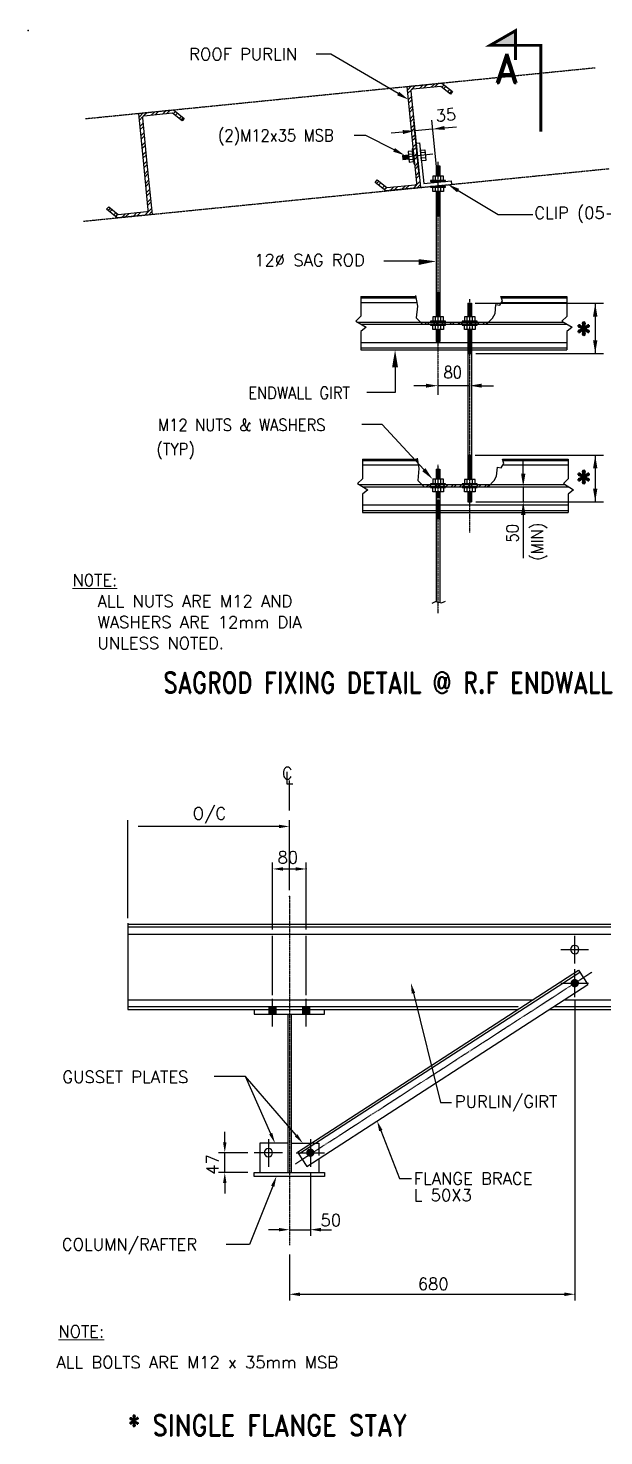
# Model space of a CAD drawing. Header units: inches. Extents: x 3340 to 8649, y 25316 to 28904.
# Drawn here: x 3340 to 4300, y 25316 to 27664 of the extents above; entities that cross this region are included whole.
import ezdxf
from ezdxf.enums import TextEntityAlignment as Align

# ---------------------------------------------------------------- set-up
doc = ezdxf.new("R2010")
doc.units = ezdxf.units.IN
doc.header["$MEASUREMENT"] = 0
for name, pattern in [('CENTER', [2, 1.25, -0.25, 0.25, -0.25]), ('HIDDEN', [0.375, 0.25, -0.125]), ('HIDDEN2', [0.1875, 0.125, -0.0625])]:
    doc.linetypes.add(name, pattern=pattern)
for name, color, linetype in [('DIM', 7, 'Continuous'), ('FRAMES', 2, 'Continuous'), ('M', 7, 'Continuous'), ('MISCEL', 7, 'Continuous'), ('secondary', 7, 'Continuous')]:
    doc.layers.add(name, color=color, linetype=linetype)
doc.layers.add('TEXT', color=2, linetype='Continuous', lineweight=0)
doc.styles.add('ROMAND', font='ROMAND', dxfattribs={"height": 3})

# ---------------------------------------------------------------- blocks, each defined once
blk = doc.blocks.new('*X10')
at = {"color": 0}
for p, q in [((88.86, 209.77), (89.49, 210.41)), ((88.9, 209.29), (89.39, 209.78)), ((89.51, 209.9), (90.08, 210.47)), ((90.71, 210.03), (91.26, 210.58)), ((91.3, 210.09), (91.85, 210.64)), ((92.47, 210.21), (93.03, 210.76)), ((93.06, 210.27), (93.62, 210.82)), ((94.1, 210.25), (94.45, 210.6)), ((94.4, 210.01), (94.75, 210.36)), ((94.98, 209.53), (95.33, 209.89)), ((95.28, 209.3), (95.63, 209.65)), ((89, 208.32), (89.45, 208.78)), ((89.05, 207.84), (89.5, 208.29)), ((89.14, 206.88), (89.6, 207.33)), ((89.19, 206.4), (89.64, 206.85)), ((89.29, 205.43), (89.74, 205.88)), ((89.34, 204.95), (89.79, 205.4)), ((89.43, 203.99), (89.89, 204.44)), ((89.48, 203.5), (89.93, 203.95)), ((89.58, 202.54), (90.03, 202.99)), ((89.63, 202.06), (90.08, 202.51)), ((89.72, 201.09), (90.17, 201.54)), ((89.77, 200.61), (90.22, 201.06)), ((89.87, 199.65), (90.32, 200.1)), ((89.92, 199.16), (90.37, 199.62)), ((90.01, 198.2), (90.46, 198.65)), ((90.06, 197.72), (90.51, 198.17)), ((90.16, 196.75), (90.61, 197.2)), ((90.21, 196.27), (90.66, 196.72)), ((84.11, 195.48), (84.46, 195.83)), ((84.4, 195.24), (84.75, 195.59)), ((84.99, 194.77), (85.34, 195.12)), ((85.28, 194.53), (85.63, 194.88)), ((86.21, 194.4), (86.77, 194.95)), ((86.8, 194.46), (87.35, 195.01)), ((87.98, 194.58), (88.53, 195.13)), ((88.57, 194.64), (89.12, 195.19)), ((89.75, 194.75), (90.75, 195.76)), ((90.34, 194.81), (90.8, 195.28))]:
    blk.add_line(p, q, dxfattribs=at)
blk = doc.blocks.new('*X9')
at = {"color": 0}
for p, q in [((-16.68, 145.07), (-16.6, 145.15)), ((-15.93, 144.76), (-15.54, 145.15)), ((-15.4, 144.76), (-15.01, 145.15)), ((-14.34, 144.76), (-13.96, 145.14)), ((-13.81, 144.76), (-13.43, 145.14)), ((-12.75, 144.76), (-12.37, 145.14)), ((-12.22, 144.76), (-11.83, 145.15)), ((-11.16, 144.76), (-10.77, 145.15)), ((-10.63, 144.76), (-10.24, 145.15)), ((-9.57, 144.76), (-9.18, 145.15)), ((-9.04, 144.76), (-8.65, 145.15)), ((-7.98, 144.76), (-7.6, 145.14)), ((-7.45, 144.76), (-7.07, 145.14)), ((-6.39, 144.76), (-6.01, 145.14)), ((-5.86, 144.76), (-5.47, 145.15)), ((-4.8, 144.76), (-4.41, 145.15)), ((-4.27, 144.76), (-3.88, 145.15))]:
    blk.add_line(p, q, dxfattribs=at)

msp = doc.modelspace()

# ---------------------------------------------------------------- linework, layer by layer
at = {"color": 7}
for p, q in [((3844.8, 27620.4), (3820.3, 27620.4)), ((3956.8, 27554.9), (3844.8, 27620.4)), ((3903, 27485.2), (3883.3, 27485.2)), ((3950, 27461), (3903, 27485.2)), ((3964.3, 27451.5), (3974.1, 27452.5)), ((3964.9, 27445.2), (3974.7, 27446.2)), ((4056.8, 27393.1), (4123.8, 27353)), ((4123.8, 27353), (4181.5, 27353)), ((3929.9, 27003.1), (3896.3, 27003.1)), ((3999.6, 26927.5), (3929.9, 27003.1))]:
    msp.add_line(p, q, dxfattribs=at)
at = {"color": 7, "linetype": 'ByBlock'}
for p, q in [((3992, 27419.1), (3983.2, 27507.6)), ((4021.7, 27422.1), (4012.8, 27510.6)), ((4034.2, 27497.6), (4054.1, 27499.6)), ((3964.8, 27490.7), (3944.9, 27488.7)), ((4014.3, 27495.6), (3984.7, 27492.7)), ((4014.3, 27495.6), (3984.7, 27492.7)), ((4085.2, 27205), (4299.3, 27205)), ((4285.5, 27205), (4285.5, 27121.5)), ((4086.5, 27121.5), (4299.3, 27121.5)), ((4023.2, 27078.7), (4023.2, 27052.6)), ((4003.2, 27067.6), (3983.2, 27067.6)), ((4076, 27067.6), (4023.2, 27067.6)), ((4076, 27067.6), (4023.2, 27067.6)), ((4076, 27068.1), (4076, 27052.6)), ((4096, 27067.6), (4116, 27067.6)), ((4085.2, 26951.6), (4299.3, 26951.6)), ((4165.4, 26921.1), (4165.4, 26943.1)), ((4285.5, 26951.6), (4285.5, 26874)), ((4145.4, 26899.1), (4181.9, 26899.1)), ((4165.4, 26899.1), (4165.4, 26874)), ((4165.4, 26899.1), (4165.4, 26874)), ((4086.5, 26874), (4181.9, 26874)), ((4086.5, 26874), (4299.3, 26874)), ((4165.4, 26852), (4165.4, 26779.8))]:
    msp.add_line(p, q, dxfattribs=at)
for p, q in [((3969.2, 27449.5), (4014.8, 27454.1)), ((3986.7, 27472), (3992.7, 27472.6)), ((3986.7, 27472), (3994.1, 27398.2)), ((3992.7, 27472.6), (3999.5, 27404.8)), ((3999.5, 27404.8), (4045.1, 27409.3)), ((4045.1, 27409.3), (4045.7, 27403.4)), ((3994.1, 27398.2), (4045.7, 27403.4))]:
    msp.add_line(p, q)
at = {"color": 7}
msp.add_lwpolyline([(4013.3, 26704.9), (4018.9, 26707.7), (4029.2, 26705.6), (4035.6, 26708.1)], dxfattribs=at)
msp.add_point((3339.8, 27660.1))
at = {"color": 7, "linetype": 'Continuous'}
msp.add_solid([(4110.2, 27635.4), (4152.5, 27659.8), (4152.5, 27635.4)], dxfattribs=at)
at = {"color": 7}
for points in [[(3958.5, 27557.8), (3955.1, 27552), (3974.1, 27544.8)], [(3951.5, 27464), (3948.5, 27458), (3967.8, 27451.9)], [(4055.1, 27390.2), (4058.5, 27396), (4039.7, 27403.4)], [(4002.3, 26930), (3996.9, 26925), (4014.5, 26911.4)]]:
    msp.add_solid(points, dxfattribs=at)
at = {"color": 7, "linetype": 'ByBlock'}
for points in [[(4033.9, 27500.9), (4034.6, 27494.3), (4014.3, 27495.6)], [(3964.4, 27494), (3965.1, 27487.4), (3984.7, 27492.7)], [(4281.8, 27183), (4289.1, 27183), (4285.5, 27205)], [(4281.8, 27143.5), (4289.1, 27143.5), (4285.5, 27121.5)], [(4003.2, 27070.9), (4003.2, 27064.3), (4023.2, 27067.6)], [(4096, 27070.9), (4096, 27064.3), (4076, 27067.6)], [(4281.8, 26929.6), (4289.1, 26929.6), (4285.5, 26951.6)], [(4161.8, 26921.1), (4169.1, 26921.1), (4165.4, 26899.1)], [(4281.8, 26896), (4289.1, 26896), (4285.5, 26874)], [(4161.8, 26852), (4169.1, 26852), (4165.4, 26874)]]:
    msp.add_solid(points, dxfattribs=at)
at = {"layer": 'DEFPOINTS', "color": 0, "linetype": 'ByBlock'}
for p in [(3984.7, 27492.7), (4023.2, 27407.2), (3993.5, 27404.2), (4128.9, 27146.5), (4285.5, 27121.5), (4023.2, 27093.7), (4076, 27083.1), (4023.2, 27067.6), (4128.9, 26899.1), (4079.2, 26874), (4165.4, 26874), (4285.5, 26874)]:
    msp.add_point(p, dxfattribs=at)
at = {"layer": 'DIM', "color": 7}
for p, q in [((3991, 27275.1), (3933, 27275.1)), ((3951.7, 27098.4), (3951.7, 27056.5)), ((3951.7, 27056.5), (3904.5, 27056.5))]:
    msp.add_line(p, q, dxfattribs=at)
at = {"layer": 'DIM', "linetype": 'ByBlock'}
for p, q in [((3505.9, 26179.4), (3505.9, 26342.8)), ((3757.9, 26332.3), (3523.4, 26332.3)), ((3775.4, 26226.1), (3775.4, 26342.8)), ((3775.4, 26226.1), (3775.4, 26342.8)), ((3747.4, 26160.6), (3747.4, 26271.9)), ((3764.9, 26261.4), (3785.9, 26261.4)), ((3803.4, 26160.6), (3803.4, 26271.9)), ((4251.4, 26043.6), (4251.4, 25541.4)), ((3667.7, 25805.6), (3667.7, 25823.1)), ((3706.2, 25788.1), (3657.2, 25788.1)), ((3667.7, 25754.9), (3667.7, 25788.1)), ((3706.1, 25754.9), (3657.2, 25754.9)), ((3810.4, 25753.8), (3810.4, 25649.1)), ((3667.7, 25737.4), (3667.7, 25719.9)), ((3757.9, 25659.6), (3740.4, 25659.6)), ((3775.4, 25659.6), (3810.4, 25659.6)), ((3827.9, 25659.6), (3845.4, 25659.6)), ((3775.4, 25618.2), (3775.4, 25541.4)), ((3792.9, 25551.9), (4233.9, 25551.9))]:
    msp.add_line(p, q, dxfattribs=at)
at = {"layer": 'DIM', "linetype": 'CENTER'}
msp.add_line((3785.6, 25769.5), (4280, 26089.4), dxfattribs=at)
at = {"layer": 'DIM'}
for p, q in [((3982.3, 26054.1), (4027.7, 25871.8)), ((3702.5, 25915.1), (3650.2, 25915.1)), ((3744.4, 25819.8), (3702.5, 25915.1)), ((3786.6, 25817.1), (3702.5, 25915.1)), ((4027.7, 25871.8), (4045.9, 25871.8)), ((3928, 25824.9), (3959.3, 25745.2)), ((3959.3, 25745.2), (3979.2, 25745.2)), ((3747.7, 25732.2), (3709.2, 25635))]:
    msp.add_line(p, q, dxfattribs=at)
at = {"layer": 'DIM', "color": 7, "linetype": 'CENTER'}
for points in [[(4023.2, 27441.2), (4023.2, 27077.2)], [(4076, 27212), (4076, 26822.5)], [(4023.2, 26935.5), (4023.2, 26687.9)]]:
    msp.add_lwpolyline(points, dxfattribs=at)
at = {"layer": 'DIM'}
for points in [[(3775.4, 26358.9), (3775.4, 26408.7)], [(3747.4, 26050.7), (3747.4, 26126.9), (3747.4, 26150.1)], [(3803.4, 26050.7), (3803.4, 26126.9), (3803.4, 26150.1)], [(3709.2, 25635), (3670, 25635)]]:
    msp.add_lwpolyline(points, dxfattribs=at)
at = {"layer": 'DIM', "linetype": 'CENTER'}
msp.add_lwpolyline([(3775.4, 26215.6), (3775.4, 25633.6)], dxfattribs=at)
at = {"layer": 'DIM', "linetype": 'ByBlock'}
for p in [(3803.4, 26261.4), (3775.4, 26215.6), (3775.4, 26215.6), (3667.7, 25788.1), (3810.4, 25659.6), (4251.4, 25551.9)]:
    msp.add_point(p, dxfattribs=at)
at = {"layer": 'DIM', "color": 7}
for points in [[(3990.8, 27278.7), (3991.2, 27269), (4020, 27275.1)], [(3956.5, 27098.4), (3946.8, 27098.4), (3951.7, 27127.5)]]:
    msp.add_solid(points, dxfattribs=at)
at = {"layer": 'DIM', "linetype": 'ByBlock'}
for points in [[(3757.9, 26335.2), (3757.9, 26329.4), (3775.4, 26332.3)], [(3764.9, 26264.3), (3764.9, 26258.5), (3747.4, 26261.4)], [(3785.9, 26264.3), (3785.9, 26258.5), (3803.4, 26261.4)], [(3664.8, 25805.6), (3670.6, 25805.6), (3667.7, 25788.1)], [(3664.8, 25737.4), (3670.6, 25737.4), (3667.7, 25754.9)], [(3757.9, 25662.6), (3757.9, 25656.7), (3775.4, 25659.6)], [(3827.9, 25662.6), (3827.9, 25656.7), (3810.4, 25659.6)], [(3792.9, 25554.8), (3792.9, 25548.9), (3775.4, 25551.9)], [(4233.9, 25554.8), (4233.9, 25548.9), (4251.4, 25551.9)]]:
    msp.add_solid(points, dxfattribs=at)
at = {"layer": 'DIM'}
for points in [[(3979.4, 26053.4), (3985.1, 26054.8), (3978.1, 26071.1)], [(3925.2, 25823.8), (3930.7, 25825.9), (3921.6, 25841.2)], [(3747, 25821), (3741.7, 25818.7), (3751.4, 25803.8)], [(3788.8, 25819), (3784.4, 25815.2), (3798, 25803.8)], [(3744.9, 25733.2), (3750.4, 25731.1), (3753.8, 25748.6)]]:
    msp.add_solid(points, dxfattribs=at)
at = {"layer": 'FRAMES', "linetype": 'HIDDEN'}
msp.add_line((3824.4, 25778.2), (3824.4, 25777.3), dxfattribs=at)
at = {"layer": 'FRAMES'}
for points in [[(3716.6, 26026.3), (3716.6, 26019.3), (3834.2, 26019.3), (3834.2, 26026.3)], [(3716.6, 25748.2), (3716.6, 25755.2), (3834.2, 25755.2), (3834.2, 25748.2)]]:
    msp.add_lwpolyline(points, close=True, dxfattribs=at)
for points in [[(3772.6, 26019.3), (3772.6, 25755.2)], [(3778.2, 26019.3), (3778.2, 25755.2)], [(3726.4, 25804.2), (3726.4, 25755.2)], [(3772.6, 25804.2), (3726.4, 25804.2)], [(3778.2, 25804.2), (3811.3, 25804.2)], [(3824.4, 25777.3), (3824.4, 25755.2)]]:
    msp.add_lwpolyline(points, dxfattribs=at)
at = {"layer": 'FRAMES', "linetype": 'HIDDEN2'}
msp.add_lwpolyline([(3814.7, 25804.2), (3824.4, 25804.2), (3824.4, 25783.1)], dxfattribs=at)
at = {"layer": 'M', "color": 7, "const_width": 4.84}
msp.add_lwpolyline([(4194.9, 27491.3), (4194.9, 27635.4), (4110.2, 27635.4), (4152.5, 27659.8), (4152.5, 27610.9)], dxfattribs=at)
at = {"layer": 'MISCEL', "color": 7, "linetype": 'CENTER'}
for p, q in [((3435.7, 27513.1), (4285.5, 27598.1)), ((3431.9, 27342), (4308.5, 27429.7))]:
    msp.add_line(p, q, dxfattribs=at)
at = {"layer": 'MISCEL', "color": 7}
for p, q in [((4020, 27351.1), (4026.4, 27351.1)), ((4020, 27222.8), (4026.4, 27222.8)), ((4020, 27141.4), (4026.4, 27141.4)), ((4072.8, 27121.5), (4079.2, 27121.5)), ((4072.8, 26951.6), (4079.2, 26951.6)), ((4072.8, 26874), (4079.2, 26874)), ((4020, 26845.4), (4026.4, 26845.4))]:
    msp.add_line(p, q, dxfattribs=at)
at = {"layer": 'MISCEL'}
for p, q in [((4257.7, 26092.5), (4273.3, 26068.4)), ((3763.8, 25788.1), (3716.7, 25788.1)), ((3754.9, 25788.1), (3725.5, 25788.1)), ((3740.4, 25801.9), (3740.4, 25772)), ((3787, 25788.1), (3834, 25788.1)), ((3788.9, 25789.1), (3804.4, 25765.1)), ((3795.8, 25788.1), (3825.2, 25788.1)), ((3810.4, 25801.9), (3810.4, 25772))]:
    msp.add_line(p, q, dxfattribs=at)
at = {"layer": 'MISCEL', "color": 7}
for points in [[(3970.7, 27452.2), (3971.3, 27445.8)], [(3971.7, 27452.3), (3972.3, 27445.9)], [(3971.7, 27452.3), (3972.3, 27445.9)], [(3972.3, 27445.9), (3971.7, 27452.3)], [(3972.6, 27452.3), (3973.2, 27446)], [(3973.6, 27452.4), (3974.3, 27446.1)], [(3974, 27453.7), (3981.2, 27454.4)], [(3982.8, 27453.4), (3983.6, 27453.4)], [(4001.6, 27456.5), (3994.4, 27455.8)], [(3964.3, 27451.5), (3964.9, 27445.2)], [(3965.1, 27451.6), (3965.7, 27445.3)], [(3966.7, 27445.4), (3966.1, 27451.7)], [(3966.1, 27451.7), (3966.7, 27445.4)], [(3966.8, 27451.8), (3967.4, 27445.4)], [(3968.4, 27445.5), (3967.8, 27451.9)], [(3967.8, 27451.9), (3968.4, 27445.5)], [(3968.7, 27452), (3969.3, 27445.6)], [(3969.7, 27452.1), (3970.4, 27445.7)], [(3974.8, 27445), (3982.1, 27445.7)], [(3983.4, 27447), (3984.9, 27447.2)], [(4002.5, 27447.7), (3995.3, 27447)], [(4020, 27434.2), (4026.4, 27434.2)], [(4020, 27434.2), (4020, 27417)], [(4026.4, 27433.3), (4020, 27433.3)], [(4026.4, 27432.3), (4020, 27432.3)], [(4026.4, 27431.5), (4020, 27431.5)], [(4026.4, 27430.5), (4020, 27430.5)], [(4020, 27430.5), (4026.4, 27430.5)], [(4026.4, 27429.5), (4020, 27429.5)], [(4026.4, 27428.8), (4020, 27428.8)], [(4026.4, 27434.2), (4026.4, 27417)], [(4018.8, 27417), (4018.8, 27409.8)], [(4026.4, 27427.9), (4020, 27427.9)], [(4020, 27427.9), (4026.4, 27427.9)], [(4026.4, 27426.9), (4020, 27426.9)], [(4026.4, 27426.1), (4020, 27426.1)], [(4026.4, 27425.1), (4020, 27425.1)], [(4020, 27425.1), (4026.4, 27425.1)], [(4026.4, 27424.4), (4020, 27424.4)], [(4026.4, 27423.4), (4020, 27423.4)], [(4020, 27423.4), (4026.4, 27423.4)], [(4026.4, 27422.4), (4020, 27422.4)], [(4026.4, 27421.4), (4020, 27421.4)], [(4026.4, 27420.5), (4020, 27420.5)], [(4020, 27419.5), (4026.4, 27419.5)], [(4026.4, 27419.5), (4020, 27419.5)], [(4026.4, 27419.5), (4020, 27419.5)], [(4026.4, 27418.5), (4020, 27418.5)], [(4026.4, 27417.5), (4020, 27417.5)], [(4020, 27408.3), (4020, 27406.9)], [(4026.4, 27408.3), (4026.4, 27407.5)], [(4027.6, 27417), (4027.6, 27409.8)], [(4018.8, 27398.7), (4018.8, 27391.4)], [(4020, 27401.5), (4020, 27400.1)], [(4020, 27391.4), (4020, 27182.3)], [(4026.4, 27391.3), (4020, 27391.3)], [(4026.4, 27390.2), (4020, 27390.2)], [(4026.4, 27389.3), (4020, 27389.3)], [(4026.4, 27388.3), (4020, 27388.3)], [(4026.4, 27387.3), (4020, 27387.3)], [(4026.4, 27386.3), (4020, 27386.3)], [(4026.4, 27385.4), (4020, 27385.4)], [(4020, 27385.3), (4026.4, 27385.3)], [(4026.4, 27384.4), (4020, 27384.4)], [(4026.4, 27383.4), (4020, 27383.4)], [(4026.4, 27382.4), (4020, 27382.4)], [(4026.4, 27402.1), (4026.4, 27400.1)], [(4026.4, 27391.4), (4026.4, 27182.3)], [(4027.6, 27398.7), (4027.6, 27391.4)], [(4020, 27381.5), (4026.4, 27381.5)], [(4026.4, 27381.4), (4020, 27381.4)], [(4026.4, 27380.4), (4020, 27380.4)], [(4026.4, 27379.4), (4020, 27379.4)], [(4026.4, 27378.4), (4020, 27378.4)], [(4020, 27377.5), (4026.4, 27377.5)], [(4026.4, 27376.6), (4020, 27376.6)], [(4026.4, 27375.9), (4020, 27375.9)], [(4026.4, 27374.9), (4020, 27374.9)], [(4026.4, 27373.9), (4020, 27373.9)], [(4026.4, 27372.9), (4020, 27372.9)], [(4026.4, 27371.9), (4020, 27371.9)], [(4026.4, 27370.9), (4020, 27370.9)], [(4020, 27370), (4026.4, 27370)], [(4026.4, 27369), (4020, 27369)], [(4026.4, 27368), (4020, 27368)], [(4026.4, 27367), (4020, 27367)], [(4026.4, 27366), (4020, 27366)], [(4026.4, 27365), (4020, 27365)], [(4026.4, 27364.1), (4020, 27364.1)], [(4026.4, 27363), (4020, 27363)], [(4020, 27362.1), (4026.4, 27362.1)], [(4026.4, 27361.5), (4020, 27361.5)], [(4026.4, 27360.5), (4020, 27360.5)], [(4026.4, 27359.5), (4020, 27359.5)], [(4026.4, 27358.5), (4020, 27358.5)], [(4026.4, 27357.5), (4020, 27357.5)], [(4026.4, 27356.5), (4020, 27356.5)], [(4026.4, 27355.5), (4020, 27355.5)], [(4020, 27354.6), (4026.4, 27354.6)], [(4026.4, 27353.6), (4020, 27353.6)], [(4026.4, 27352.6), (4020, 27352.6)], [(4026.4, 27351.6), (4020, 27351.6)], [(4026.4, 27222.2), (4020, 27222.2)], [(4026.4, 27221.2), (4020, 27221.2)], [(4026.4, 27220.2), (4020, 27220.2)], [(4020, 27219.3), (4026.4, 27219.3)], [(4026.4, 27219.2), (4020, 27219.2)], [(4026.4, 27218.3), (4020, 27218.3)], [(4026.4, 27217.3), (4020, 27217.3)], [(4026.3, 27182.3), (4026.3, 27222.8)], [(4026.4, 27216.3), (4020, 27216.3)], [(4026.4, 27215.3), (4020, 27215.3)], [(4020, 27215.3), (4026.4, 27215.3)], [(4026.4, 27214.4), (4020, 27214.4)], [(4026.4, 27213.3), (4020, 27213.3)], [(4026.4, 27212.4), (4020, 27212.4)], [(4020, 27211.7), (4026.4, 27211.7)], [(4026.4, 27210.8), (4020, 27210.8)], [(4026.4, 27209.8), (4020, 27209.8)], [(4026.4, 27208.8), (4020, 27208.8)], [(4026.4, 27207.8), (4020, 27207.8)], [(4020, 27207.8), (4026.4, 27207.8)], [(4026.4, 27206.8), (4020, 27206.8)], [(4026.4, 27205.8), (4020, 27205.8)], [(4026.4, 27204.8), (4020, 27204.8)], [(4020, 27203.9), (4026.4, 27203.9)], [(4026.4, 27203.8), (4020, 27203.8)], [(4026.4, 27202.9), (4020, 27202.9)], [(4026.4, 27201.9), (4020, 27201.9)], [(4026.4, 27200.9), (4020, 27200.9)], [(4026.4, 27200), (4020, 27200)], [(4020, 27199.9), (4026.4, 27199.9)], [(4026.4, 27199), (4020, 27199)], [(4026.4, 27198), (4020, 27198)], [(4026.4, 27197), (4020, 27197)], [(4020, 27196.3), (4026.4, 27196.3)], [(4026.4, 27195.4), (4020, 27195.4)], [(4026.4, 27194.4), (4020, 27194.4)], [(4072.8, 27205), (4072.8, 27182.3)], [(4072.8, 27205), (4079.2, 27205)], [(4079.2, 27204.1), (4072.8, 27204.1)], [(4079.2, 27203.1), (4072.8, 27203.1)], [(4079.2, 27202.1), (4072.8, 27202.1)], [(4079.2, 27201.1), (4072.8, 27201.1)], [(4072.8, 27201.1), (4079.2, 27201.1)], [(4079.2, 27200.2), (4072.8, 27200.2)], [(4079.2, 27199.5), (4072.8, 27199.5)], [(4079.2, 27198.5), (4072.8, 27198.5)], [(4072.8, 27198.5), (4079.2, 27198.5)], [(4079.2, 27197.6), (4072.8, 27197.6)], [(4079.2, 27196.8), (4072.8, 27196.8)], [(4072.8, 27195.8), (4079.2, 27195.8)], [(4079.2, 27195.8), (4072.8, 27195.8)], [(4079.2, 27194.9), (4072.8, 27194.9)], [(4079.2, 27194.2), (4072.8, 27194.2)], [(4079.2, 27205), (4079.2, 27182.3)], [(4018.8, 27182.3), (4018.8, 27175.1)], [(4026.4, 27193.4), (4020, 27193.4)], [(4020, 27192.4), (4026.4, 27192.4)], [(4026.4, 27192.4), (4020, 27192.4)], [(4026.4, 27191.4), (4020, 27191.4)], [(4026.4, 27190.4), (4020, 27190.4)], [(4026.4, 27189.4), (4020, 27189.4)], [(4020, 27188.5), (4026.4, 27188.5)], [(4026.4, 27188.5), (4020, 27188.5)], [(4026.4, 27187.5), (4020, 27187.5)], [(4026.4, 27186.5), (4020, 27186.5)], [(4026.4, 27185.6), (4020, 27185.6)], [(4026.4, 27184.6), (4020, 27184.6)], [(4020, 27184.5), (4026.4, 27184.5)], [(4026.4, 27183.6), (4020, 27183.6)], [(4026.4, 27182.6), (4020, 27182.6)], [(4027.6, 27182.3), (4027.6, 27175.1)], [(4071.6, 27182.3), (4071.6, 27175.1)], [(4072.8, 27193.2), (4079.2, 27193.2)], [(4079.2, 27193.2), (4072.8, 27193.2)], [(4079.2, 27192.2), (4072.8, 27192.2)], [(4079.2, 27191.4), (4072.8, 27191.4)], [(4072.8, 27190.4), (4079.2, 27190.4)], [(4079.2, 27190.4), (4072.8, 27190.4)], [(4079.2, 27189.7), (4072.8, 27189.7)], [(4079.2, 27188.7), (4072.8, 27188.7)], [(4072.8, 27188.7), (4079.2, 27188.7)], [(4079.2, 27187.8), (4072.8, 27187.8)], [(4079.2, 27186.7), (4072.8, 27186.7)], [(4079.2, 27185.8), (4072.8, 27185.8)], [(4072.8, 27184.8), (4079.2, 27184.8)], [(4079.2, 27184.8), (4072.8, 27184.8)], [(4079.2, 27184.8), (4072.8, 27184.8)], [(4079.2, 27183.8), (4072.8, 27183.8)], [(4079.2, 27182.8), (4072.8, 27182.8)], [(4072.8, 27173.6), (4072.8, 27172.2)], [(4072.8, 27171.4), (4072.8, 27170)], [(4079.2, 27173.6), (4079.2, 27172.8)], [(4079.2, 27172), (4079.2, 27170)], [(4080.4, 27182.3), (4080.4, 27175.1)], [(4018.8, 27168.7), (4018.8, 27161.5)], [(4020, 27161.5), (4020, 27141.4)], [(4026.4, 27161.3), (4020, 27161.3)], [(4026.4, 27160.3), (4020, 27160.3)], [(4020, 27159.4), (4026.4, 27159.4)], [(4026.4, 27159.3), (4020, 27159.3)], [(4026.4, 27158.4), (4020, 27158.4)], [(4026.4, 27157.4), (4020, 27157.4)], [(4026.4, 27156.4), (4020, 27156.4)], [(4026.4, 27155.5), (4020, 27155.5)], [(4020, 27155.4), (4026.4, 27155.4)], [(4026.4, 27154.5), (4020, 27154.5)], [(4026.4, 27153.4), (4020, 27153.4)], [(4020, 27152.4), (4026.4, 27152.4)], [(4026.4, 27151.8), (4020, 27151.8)], [(4026.4, 27150.8), (4020, 27150.8)], [(4026.4, 27149.8), (4020, 27149.8)], [(4020, 27148.9), (4026.4, 27148.9)], [(4026.4, 27148.8), (4020, 27148.8)], [(4026.4, 27147.8), (4020, 27147.8)], [(4026.4, 27146.8), (4020, 27146.8)], [(4026.4, 27161.5), (4026.4, 27141.4)], [(4027.6, 27168.7), (4027.6, 27161.5)], [(4071.6, 27168.6), (4071.6, 27161.3)], [(4072.8, 27161.3), (4072.8, 26911.2)], [(4079.2, 27161.2), (4072.8, 27161.2)], [(4079.2, 27160.1), (4072.8, 27160.1)], [(4079.2, 27159.2), (4072.8, 27159.2)], [(4079.2, 27158.2), (4072.8, 27158.2)], [(4079.2, 27157.2), (4072.8, 27157.2)], [(4079.2, 27156.2), (4072.8, 27156.2)], [(4079.2, 27155.3), (4072.8, 27155.3)], [(4072.8, 27155.2), (4079.2, 27155.2)], [(4079.2, 27154.3), (4072.8, 27154.3)], [(4079.2, 27153.3), (4072.8, 27153.3)], [(4079.2, 27152.3), (4072.8, 27152.3)], [(4072.8, 27151.9), (4079.2, 27151.9)], [(4079.2, 27151.9), (4072.8, 27151.9)], [(4079.2, 27150.9), (4072.8, 27150.9)], [(4079.2, 27149.9), (4072.8, 27149.9)], [(4079.2, 27148.9), (4072.8, 27148.9)], [(4072.8, 27148), (4079.2, 27148)], [(4079.2, 27147.1), (4072.8, 27147.1)], [(4079.2, 27161.3), (4079.2, 26911.2)], [(4080.4, 27168.6), (4080.4, 27161.3)], [(4026.4, 27145.8), (4020, 27145.8)], [(4026.4, 27144.9), (4020, 27144.9)], [(4020, 27144.9), (4026.4, 27144.9)], [(4026.4, 27143.9), (4020, 27143.9)], [(4026.4, 27143), (4020, 27143)], [(4026.4, 27141.9), (4020, 27141.9)], [(4079.2, 27146.3), (4072.8, 27146.3)], [(4079.2, 27145.3), (4072.8, 27145.3)], [(4079.2, 27144.3), (4072.8, 27144.3)], [(4079.2, 27143.4), (4072.8, 27143.4)], [(4079.2, 27142.4), (4072.8, 27142.4)], [(4079.2, 27141.4), (4072.8, 27141.4)], [(4072.8, 27140.4), (4079.2, 27140.4)], [(4079.2, 27139.5), (4072.8, 27139.5)], [(4079.2, 27138.5), (4072.8, 27138.5)], [(4079.2, 27137.5), (4072.8, 27137.5)], [(4079.2, 27136.5), (4072.8, 27136.5)], [(4079.2, 27135.5), (4072.8, 27135.5)], [(4079.2, 27134.5), (4072.8, 27134.5)], [(4079.2, 27133.5), (4072.8, 27133.5)], [(4072.8, 27132.6), (4079.2, 27132.6)], [(4079.2, 27131.9), (4072.8, 27131.9)], [(4079.2, 27131), (4072.8, 27131)], [(4079.2, 27129.9), (4072.8, 27129.9)], [(4079.2, 27129), (4072.8, 27129)], [(4079.2, 27128), (4072.8, 27128)], [(4079.2, 27127), (4072.8, 27127)], [(4079.2, 27126), (4072.8, 27126)], [(4072.8, 27125), (4079.2, 27125)], [(4079.2, 27124.1), (4072.8, 27124.1)], [(4079.2, 27123.1), (4072.8, 27123.1)], [(4079.2, 27122.1), (4072.8, 27122.1)], [(4079.2, 26951.1), (4072.8, 26951.1)], [(4079.2, 26950), (4072.8, 26950)], [(4079.2, 26949.1), (4072.8, 26949.1)], [(4072.8, 26948.1), (4079.2, 26948.1)], [(4079.2, 26948.1), (4072.8, 26948.1)], [(4079.2, 26947.2), (4072.8, 26947.2)], [(4079.2, 26946.1), (4072.8, 26946.1)], [(4079.2, 26945.2), (4072.8, 26945.2)], [(4079.2, 26944.2), (4072.8, 26944.2)], [(4072.8, 26944.1), (4079.2, 26944.1)], [(4079.2, 26943.2), (4072.8, 26943.2)], [(4079.2, 26942.2), (4072.8, 26942.2)], [(4079.2, 26941.2), (4072.8, 26941.2)], [(4072.8, 26940.6), (4079.2, 26940.6)], [(4079.2, 26939.6), (4072.8, 26939.6)], [(4079.2, 26938.6), (4072.8, 26938.6)], [(4079.2, 26937.6), (4072.8, 26937.6)], [(4079.2, 26936.7), (4072.8, 26936.7)], [(4072.8, 26936.6), (4079.2, 26936.6)], [(4079.2, 26935.7), (4072.8, 26935.7)], [(4079.1, 26911.2), (4079.1, 26951.6)], [(4020, 26928.5), (4020, 26911.4)], [(4020, 26928.5), (4026.4, 26928.5)], [(4026.4, 26927.6), (4020, 26927.6)], [(4026.4, 26926.6), (4020, 26926.6)], [(4026.4, 26925.8), (4020, 26925.8)], [(4020, 26924.8), (4026.4, 26924.8)], [(4026.4, 26924.8), (4020, 26924.8)], [(4026.4, 26923.9), (4020, 26923.9)], [(4026.4, 26923.2), (4020, 26923.2)], [(4020, 26922.2), (4026.4, 26922.2)], [(4026.4, 26922.2), (4020, 26922.2)], [(4026.4, 26921.3), (4020, 26921.3)], [(4026.4, 26920.4), (4020, 26920.4)], [(4020, 26919.5), (4026.4, 26919.5)], [(4026.4, 26919.5), (4020, 26919.5)], [(4026.4, 26918.7), (4020, 26918.7)], [(4026.4, 26917.7), (4020, 26917.7)], [(4020, 26917.7), (4026.4, 26917.7)], [(4026.4, 26916.8), (4020, 26916.8)], [(4026.4, 26915.8), (4020, 26915.8)], [(4026.4, 26914.8), (4020, 26914.8)], [(4020, 26913.8), (4026.4, 26913.8)], [(4026.4, 26913.8), (4020, 26913.8)], [(4026.4, 26913.8), (4020, 26913.8)], [(4026.4, 26912.9), (4020, 26912.9)], [(4026.4, 26928.5), (4026.4, 26911.4)], [(4079.2, 26934.7), (4072.8, 26934.7)], [(4079.2, 26933.7), (4072.8, 26933.7)], [(4079.2, 26932.7), (4072.8, 26932.7)], [(4072.8, 26932.7), (4079.2, 26932.7)], [(4079.2, 26931.8), (4072.8, 26931.8)], [(4079.2, 26930.8), (4072.8, 26930.8)], [(4079.2, 26929.8), (4072.8, 26929.8)], [(4072.8, 26928.8), (4079.2, 26928.8)], [(4079.2, 26928.8), (4072.8, 26928.8)], [(4079.2, 26927.8), (4072.8, 26927.8)], [(4079.2, 26926.8), (4072.8, 26926.8)], [(4079.2, 26925.8), (4072.8, 26925.8)], [(4072.8, 26925.2), (4079.2, 26925.2)], [(4079.2, 26924.2), (4072.8, 26924.2)], [(4079.2, 26923.2), (4072.8, 26923.2)], [(4079.2, 26922.2), (4072.8, 26922.2)], [(4079.2, 26921.3), (4072.8, 26921.3)], [(4072.8, 26921.2), (4079.2, 26921.2)], [(4079.2, 26920.3), (4072.8, 26920.3)], [(4079.2, 26919.3), (4072.8, 26919.3)], [(4079.2, 26918.3), (4072.8, 26918.3)], [(4072.8, 26917.3), (4079.2, 26917.3)], [(4079.2, 26917.3), (4072.8, 26917.3)], [(4079.2, 26916.4), (4072.8, 26916.4)], [(4079.2, 26915.4), (4072.8, 26915.4)], [(4079.2, 26914.4), (4072.8, 26914.4)], [(4079.2, 26913.4), (4072.8, 26913.4)], [(4072.8, 26913.4), (4079.2, 26913.4)], [(4079.2, 26912.4), (4072.8, 26912.4)], [(4018.8, 26911.4), (4018.8, 26904.1)], [(4018.8, 26897.6), (4018.8, 26890.3)], [(4026.4, 26911.8), (4020, 26911.8)], [(4020, 26902.6), (4020, 26901.2)], [(4020, 26900.4), (4020, 26899.1)], [(4020, 26890.3), (4020, 26707.5)], [(4026.4, 26890.2), (4020, 26890.2)], [(4026.4, 26889.2), (4020, 26889.2)], [(4026.4, 26902.6), (4026.4, 26901.8)], [(4026.4, 26901), (4026.4, 26899.1)], [(4026.4, 26890.3), (4026.4, 26706.2)], [(4027.6, 26911.4), (4027.6, 26904.1)], [(4027.6, 26897.6), (4027.6, 26890.3)], [(4071.6, 26911.2), (4071.6, 26903.9)], [(4071.6, 26897.6), (4071.6, 26890.3)], [(4079.2, 26911.4), (4072.8, 26911.4)], [(4072.8, 26890.3), (4072.8, 26874)], [(4079.2, 26890.2), (4072.8, 26890.2)], [(4079.2, 26889.2), (4072.8, 26889.2)], [(4079.2, 26890.3), (4079.2, 26874)], [(4080.4, 26911.2), (4080.4, 26903.9)], [(4080.4, 26897.6), (4080.4, 26890.3)], [(4026.4, 26888.2), (4020, 26888.2)], [(4026.4, 26887.2), (4020, 26887.2)], [(4026.4, 26886.2), (4020, 26886.2)], [(4026.4, 26885.2), (4020, 26885.2)], [(4026.4, 26884.3), (4020, 26884.3)], [(4020, 26884.3), (4026.4, 26884.3)], [(4026.4, 26883.3), (4020, 26883.3)], [(4026.4, 26882.3), (4020, 26882.3)], [(4026.4, 26881.3), (4020, 26881.3)], [(4020, 26875.8), (4026.4, 26875.8)], [(4026.4, 26875.7), (4020, 26875.7)], [(4026.4, 26874.8), (4020, 26874.8)], [(4026.4, 26873.8), (4020, 26873.8)], [(4026.4, 26872.8), (4020, 26872.8)], [(4020, 26871.8), (4026.4, 26871.8)], [(4026.4, 26871), (4020, 26871)], [(4026.4, 26870.2), (4020, 26870.2)], [(4026.4, 26869.2), (4020, 26869.2)], [(4026.4, 26868.2), (4020, 26868.2)], [(4026.4, 26867.2), (4020, 26867.2)], [(4026.4, 26866.2), (4020, 26866.2)], [(4026.4, 26865.2), (4020, 26865.2)], [(4072.8, 26888.2), (4079.2, 26888.2)], [(4079.2, 26888.2), (4072.8, 26888.2)], [(4079.2, 26887.2), (4072.8, 26887.2)], [(4079.2, 26886), (4072.8, 26886)], [(4072.8, 26885), (4079.2, 26885)], [(4079.2, 26884.4), (4072.8, 26884.4)], [(4079.2, 26883.4), (4072.8, 26883.4)], [(4079.2, 26882.4), (4072.8, 26882.4)], [(4072.8, 26881.5), (4079.2, 26881.5)], [(4079.2, 26881.4), (4072.8, 26881.4)], [(4079.2, 26880.4), (4072.8, 26880.4)], [(4079.2, 26879.5), (4072.8, 26879.5)], [(4079.2, 26878.4), (4072.8, 26878.4)], [(4072.8, 26877.5), (4079.2, 26877.5)], [(4079.2, 26877.5), (4072.8, 26877.5)], [(4079.2, 26876.5), (4072.8, 26876.5)], [(4079.2, 26875.6), (4072.8, 26875.6)], [(4079.2, 26874.6), (4072.8, 26874.6)], [(4020, 26864.3), (4026.4, 26864.3)], [(4026.4, 26863.3), (4020, 26863.3)], [(4026.4, 26862.3), (4020, 26862.3)], [(4026.4, 26861.3), (4020, 26861.3)], [(4026.4, 26860.3), (4020, 26860.3)], [(4026.4, 26859.4), (4020, 26859.4)], [(4026.4, 26858.4), (4020, 26858.4)], [(4026.4, 26857.4), (4020, 26857.4)], [(4020, 26856.4), (4026.4, 26856.4)], [(4026.4, 26855.8), (4020, 26855.8)], [(4026.4, 26854.8), (4020, 26854.8)], [(4026.4, 26853.8), (4020, 26853.8)], [(4026.4, 26852.8), (4020, 26852.8)], [(4026.4, 26851.8), (4020, 26851.8)], [(4026.4, 26850.9), (4020, 26850.9)], [(4026.4, 26849.8), (4020, 26849.8)], [(4020, 26848.9), (4026.4, 26848.9)], [(4026.4, 26847.9), (4020, 26847.9)], [(4026.4, 26847), (4020, 26847)], [(4026.4, 26845.9), (4020, 26845.9)]]:
    msp.add_lwpolyline(points, dxfattribs=at)
for points in [[(3973.5, 27458.4), (3975.3, 27440.7), (3982.5, 27441.4), (3980.7, 27459.1)], [(3982.9, 27437.5), (3984.4, 27437.7), (3981.9, 27462.7), (3980.4, 27462.5)], [(4001.2, 27461.2), (4002.9, 27443.4), (3995.7, 27442.7), (3993.9, 27460.5)], [(4010.6, 27409.8), (4010.6, 27408.3), (4035.7, 27408.3), (4035.7, 27409.8)], [(4032.3, 27417), (4014.5, 27417), (4014.5, 27409.8), (4032.3, 27409.8)], [(4010.6, 27400.1), (4010.6, 27398.7), (4035.7, 27398.7), (4035.7, 27400.1)], [(4032.3, 27391.4), (4014.5, 27391.4), (4014.5, 27398.7), (4032.3, 27398.7)], [(4010.6, 27175.1), (4010.6, 27173.6), (4035.7, 27173.6), (4035.7, 27175.1)], [(4032.3, 27182.3), (4014.5, 27182.3), (4014.5, 27175.1), (4032.3, 27175.1)], [(4063.4, 27175.1), (4063.4, 27173.6), (4088.5, 27173.6), (4088.5, 27175.1)], [(4085.1, 27182.3), (4067.3, 27182.3), (4067.3, 27175.1), (4085.1, 27175.1)], [(4010.6, 27170.2), (4010.6, 27168.7), (4035.7, 27168.7), (4035.7, 27170.2)], [(4032.3, 27161.5), (4014.5, 27161.5), (4014.5, 27168.7), (4032.3, 27168.7)], [(4063.4, 27170), (4063.4, 27168.6), (4088.5, 27168.6), (4088.5, 27170)], [(4085.1, 27161.3), (4067.3, 27161.3), (4067.3, 27168.6), (4085.1, 27168.6)], [(4010.6, 26904.1), (4010.6, 26902.6), (4035.7, 26902.6), (4035.7, 26904.1)], [(4010.6, 26899.1), (4010.6, 26897.6), (4035.7, 26897.6), (4035.7, 26899.1)], [(4032.3, 26911.4), (4014.5, 26911.4), (4014.5, 26904.1), (4032.3, 26904.1)], [(4032.3, 26890.3), (4014.5, 26890.3), (4014.5, 26897.6), (4032.3, 26897.6)], [(4063.4, 26903.9), (4063.4, 26902.5), (4088.5, 26902.5), (4088.5, 26903.9)], [(4063.4, 26899.1), (4063.4, 26897.6), (4088.5, 26897.6), (4088.5, 26899.1)], [(4085.1, 26911.2), (4067.3, 26911.2), (4067.3, 26903.9), (4085.1, 26903.9)], [(4085.1, 26890.3), (4067.3, 26890.3), (4067.3, 26897.6), (4085.1, 26897.6)]]:
    msp.add_lwpolyline(points, close=True, dxfattribs=at)
at = {"layer": 'MISCEL'}
for points in [[(4251.4, 26103.7), (4251.4, 26126.9), (4251.4, 26150.1)], [(4228.2, 26126.9), (4251.4, 26126.9), (4274.5, 26126.9)], [(3788.9, 25789.1), (4257.7, 26092.5)], [(4251.4, 26047.7), (4251.4, 26070.9), (4251.4, 26094.1)], [(3791.1, 25785.9), (4260, 26089.3)], [(3804.4, 25765.1), (4273.3, 26068.4)], [(4228.2, 26070.9), (4251.4, 26070.9), (4274.5, 26070.9)], [(3747.4, 25998.7), (3747.4, 26021.8), (3747.4, 26045)], [(3803.4, 25998.7), (3803.4, 26021.8), (3803.4, 26045)], [(3740.4, 25810.6), (3740.4, 25764.3)], [(3810.4, 25810.6), (3810.4, 25764.3)]]:
    msp.add_lwpolyline(points, dxfattribs=at)
for points in [[(4251.4, 26133.9, 1), (4251.3, 26119.9, 1)], [(3733.4, 25788.1, 1), (3747.4, 25788.1, 1)]]:
    msp.add_lwpolyline(points, format="xyb", close=True, dxfattribs=at)
at = {"layer": 'MISCEL', "const_width": 7}
for points in [[(4251.4, 26074.4, 1), (4251.3, 26067.4, 1)], [(3813.9, 25788.1, -1), (3806.9, 25788.1, -1)]]:
    msp.add_lwpolyline(points, format="xyb", close=True, dxfattribs=at)
at = {"layer": 'MISCEL', "linetype": 'ByBlock'}
msp.add_point((4251.4, 26054.1), dxfattribs=at)
at = {"layer": 'MISCEL'}
for points in [[(3740.5, 26031), (3754.2, 26031), (3740.5, 26019.3), (3754.2, 26019.3)], [(3796.5, 26031), (3810.2, 26031), (3796.5, 26019.3), (3810.2, 26019.3)]]:
    msp.add_solid(points, dxfattribs=at)
at = {"layer": 'secondary', "color": 6}
for points in [[(3980.3, 27482.2), (3971.9, 27566.7), (4029.8, 27572.5), (4047.6, 27558.2), (4044.2, 27554), (4028.1, 27566.9), (3980.6, 27562.2, 0.414214), (3978, 27559.1), (3985.7, 27482.7), (3994.1, 27398.2), (3936.2, 27392.4), (3918.4, 27406.8), (3921.8, 27411), (3937.9, 27398), (3985.4, 27402.8, 0.414214), (3988, 27405.9)], [(3532.6, 27437.4), (3524.1, 27521.9), (3582, 27527.7), (3599.8, 27513.4), (3596.4, 27509.2), (3580.4, 27522.2), (3532.8, 27517.4, 0.414214), (3530.3, 27514.3), (3537.9, 27438), (3546.4, 27353.4), (3488.4, 27347.6), (3470.7, 27362), (3474.1, 27366.2), (3490.1, 27353.2), (3537.7, 27358, 0.414214), (3540.2, 27361.1)]]:
    msp.add_lwpolyline(points, format="xyb", close=True, dxfattribs=at)
for points in [[(3985.9, 27217.8), (3988.9, 27200.4), (3986.8, 27180.6), (3997.5, 27170.2), (4104.4, 27170.2), (4114.4, 27180.3), (4118.5, 27188), (4119.7, 27203), (4126.2, 27201.9), (4130.6, 27208.9), (4128.3, 27216.1)], [(3894.5, 27216.1), (3986.2, 27216.1)], [(3894.5, 27216.1), (3894.5, 27183.3)], [(3987.9, 27206), (3894.5, 27206)], [(4128.3, 27216.1), (4237.9, 27216.1)], [(4237.9, 27206), (4128.8, 27206)], [(4237.9, 27216.1), (4237.9, 27183.2)], [(3894.5, 27183.3), (3886.5, 27175.5), (3903.4, 27165.1), (3894.5, 27157.9)], [(4237.9, 27183.2), (4230, 27175.5), (4246.9, 27165.1), (4237.9, 27157.9)], [(3894.5, 27157.9), (3894.5, 27127.5)], [(3895.1, 27170.2), (4238.6, 27170.2)], [(4237.9, 27157.9), (4237.9, 27127.5)], [(4237.9, 27139.1), (3894.5, 27139.1)], [(4237.9, 27130.1), (3894.5, 27130.1)], [(3894.5, 27127.5), (4237.9, 27127.5)], [(3897.1, 26944.9), (3988.8, 26944.9)], [(3897.1, 26944.9), (3897.1, 26912.1)], [(3988.5, 26946.6), (3991.5, 26929.2), (3989.4, 26909.5), (4000.1, 26899.1), (4107, 26899.1), (4117, 26909.2), (4121.1, 26916.8), (4122.3, 26931.9), (4128.8, 26930.7), (4133.2, 26937.8), (4130.9, 26944.9)], [(4130.9, 26944.9), (4240.5, 26944.9)], [(4240.5, 26944.9), (4240.5, 26912)], [(3897.1, 26912.1), (3889.1, 26904.3), (3906, 26893.9), (3897.1, 26886.8)], [(3990.5, 26934.8), (3897.1, 26934.8)], [(4240.5, 26934.8), (4131.4, 26934.8)], [(4240.5, 26912), (4232.6, 26904.3), (4249.5, 26893.9), (4240.5, 26886.7)], [(3897.7, 26899.1), (4241.2, 26899.1)], [(3897.1, 26886.8), (3897.1, 26856.3)], [(4240.5, 26868), (3897.1, 26868)], [(4240.5, 26886.7), (4240.5, 26856.3)], [(4240.5, 26858.9), (3897.1, 26858.9)], [(3897.1, 26856.3), (4240.5, 26856.3)]]:
    msp.add_lwpolyline(points, dxfattribs=at)
at = {"layer": 'secondary', "color": 6, "linetype": 'HIDDEN'}
for points in [[(3986.7, 27213.5), (3894.5, 27213.5)], [(4238.3, 27213.5), (4129.2, 27213.5)], [(3889.5, 27173.6), (4002.5, 27173.6)], [(4107.7, 27173.6), (4233, 27173.6)], [(3989.3, 26942.3), (3897.1, 26942.3)], [(4240.9, 26942.3), (4131.8, 26942.3)], [(3892.1, 26902.5), (4005.1, 26902.5)], [(4110.4, 26902.5), (4235.6, 26902.5)]]:
    msp.add_lwpolyline(points, dxfattribs=at)
at = {"layer": 'secondary', "color": 6, "linetype": 'Continuous'}
for points in [[(3994, 27173.6), (4107.7, 27173.6)], [(3996.6, 26902.5), (4110.4, 26902.5)]]:
    msp.add_lwpolyline(points, dxfattribs=at)
at = {"layer": 'secondary'}
for points in [[(3505.9, 26171), (3505.9, 26026.8)], [(4044.9, 26168.9), (3505.9, 26168.9)], [(4365.1, 26167.5), (4365.1, 26168.9), (4044.9, 26168.9)], [(3505.9, 26152.8), (4365.1, 26152.8)], [(3505.9, 26026.8), (4157.4, 26026.8)], [(4208.9, 26026.8), (4365.1, 26026.8)]]:
    msp.add_lwpolyline(points, dxfattribs=at)
at = {"layer": 'secondary', "linetype": 'HIDDEN'}
for points in [[(4044.9, 26164.5), (3505.9, 26164.5)], [(4365.1, 26163.1), (4365.1, 26164.5), (4044.9, 26164.5)], [(3505.9, 26042.9), (4181.1, 26042.9)], [(3505.9, 26032.2), (4157.4, 26032.2)], [(4217.3, 26032.2), (4365.1, 26032.2)], [(4233.8, 26042.9), (4365.1, 26042.9)]]:
    msp.add_lwpolyline(points, dxfattribs=at)

# ---------------------------------------------------------------- block references
at = {"color": 6, "xscale": 10.89, "yscale": 10.89, "zscale": 10.89}
msp.add_blockref('*X10', (2557.1, 25231.4), dxfattribs=at)
at = {"layer": 'secondary', "color": 6}
for name, p, xscale, yscale, zscale in [('*X10', (3004.8, 25276.2), 10.89, 10.89, 10.89), ('*X9', (4140, 25909.1), 8.712000000000002, 8.712000000000002, 8.712000000000002), ('*X9', (4142.6, 25637.9), 8.712000000000002, 8.712000000000002, 8.712000000000002)]:
    msp.add_blockref(name, p, dxfattribs=dict(at, xscale=xscale, yscale=yscale, zscale=zscale))

# ---------------------------------------------------------------- texts
at = {"color": 1, "style": 'ROMAND', "width": 0.95}
msp.add_text('A', height=48.4, dxfattribs=at).set_placement((4118.1, 27572.8))
at = {"color": 7, "style": 'ROMAND', "width": 0.9}
for s, p in [('(2)M12x35 MSB', (3656.3, 27475.2)), ('80', (4032.5, 27079.9)), ('ENDWALL GIRT', (3706.7, 27045.5)), ('M12 NUTS & WASHERS', (3556.4, 26992.1)), ('(TYP)', (3553.7, 26951.5))]:
    msp.add_text(s, height=20, dxfattribs=at).set_placement(p)
for s, p in [('50', (4157.3, 26806)), ('(MIN)', (4198.6, 26775.9))]:
    msp.add_text(s, height=20, rotation=90, dxfattribs=at).set_placement(p)
at = {"color": 7, "linetype": 'ByBlock', "insert": (4036.3, 27519.3), "char_height": 20, "attachment_point": 5, "rotation": 5.7106, "style": 'ROMAND'}
msp.add_mtext('\\A1;35', dxfattribs=at)
at = {"layer": 'TEXT', "color": 7, "style": 'ROMAND'}
for s, p in [('ROOF PURLIN', (3608.4, 27610.6)), ('CLIP (05-0352)', (4183.9, 27345.9)), ('12%%c SAG ROD', (3716.9, 27267.1))]:
    msp.add_text(s, height=20, dxfattribs=at).set_placement(p)
at = {"layer": 'TEXT', "style": 'ROMAND'}
for s, height, p in [('*', 40, (4252.7, 27134.2)), ('*', 40, (4252.7, 26886.7)), ('%%UN0TE:', 20, (3413.7, 26733.1)), ('ALL NUTS ARE M12 AND', 20, (3455.5, 26698.1)), ('WASHERS ARE 12mm DIA ', 20, (3455.5, 26663.1)), ('UNLESS NOTED.', 20, (3455.5, 26628.1)), ('C', 20, (3763, 26411.1)), ('L', 20, (3767.5, 26403.5)), ('O/C', 20, (3614.3, 26344)), ('80', 20, (3755.8, 26270.7)), ('GUSSET PLATES', 20, (3396.9, 25904.4)), ('PURLIN/GIRT', 20, (4051.5, 25863.2)), ('FLANGE BRACE', 20, (3982.8, 25734.8)), ('L 50X3', 20, (3982.8, 25707.2)), ('50', 20, (3827.4, 25665.5)), ('COLUMN/RAFTER', 20, (3396.1, 25625.1)), ('680', 20, (3989.6, 25559.1)), ('%%UNOTE:', 20, (3390.2, 25479.8)), ('ALL BOLTS ARE M12 x 35mm MSB', 20, (3386.9, 25428.4))]:
    msp.add_text(s, height=height, dxfattribs=at).set_placement(p)
at = {"layer": 'TEXT', "style": 'ROMAND', "width": 0.8}
msp.add_text('SAGROD FIXING DETAIL @ R.F ENDWALL', height=35, dxfattribs=at).set_placement((3565.1, 26554.7))
at = {"layer": 'TEXT', "style": 'ROMAND'}
msp.add_text('47  ', height=20, rotation=90, dxfattribs=at).set_placement((3657.4, 25751.3))
at = {"layer": 'TEXT', "style": 'ROMAND', "width": 0.85}
msp.add_text('* SINGLE FLANGE STAY ', height=35, dxfattribs=at).set_placement((3749.1, 25333.2), align=Align.MIDDLE)

doc.saveas('drawing.dxf')
